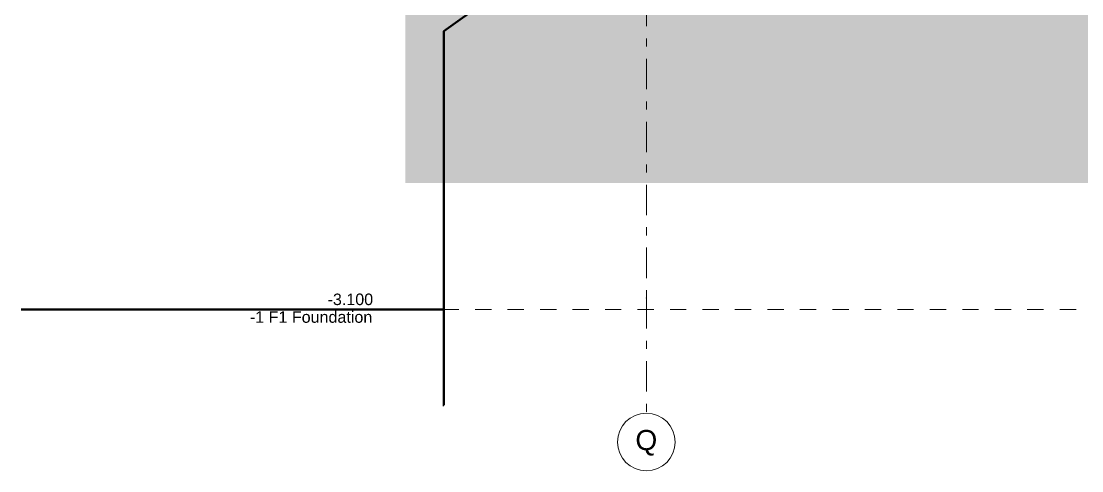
# Model space of a CAD drawing. Header units: millimetres. Extents: x -46868 to 156519, y -87156 to 18123.
# Drawn here: x 116673 to 125888, y -87156 to -83250 of the extents above; entities that cross this region are included whole.
import ezdxf
from ezdxf.enums import TextEntityAlignment as Align

# ---------------------------------------------------------------- set-up
doc = ezdxf.new("R2010")
doc.units = ezdxf.units.MM
doc.header["$MEASUREMENT"] = 0
for name, pattern in [('Dashed', [2822.222233, 1411.111116, -1411.111116]), ('Double Dashed', [546.805537, 264.583325, -105.833328, 70.555556, -105.833328]), ('Wipeout_Contour', [1000, 0, -1000])]:
    doc.linetypes.add(name, pattern=pattern)
for name, color, linetype, lineweight, true_color in [('0_Pen_No__105', 7, 'Continuous', 15, 0xa6a6a6), ('0_Pen_No__25', 7, 'Continuous', 50, 0x2a2a2a), ('HATCHING_Pen_No__145', 7, 'Continuous', 0, 0xa6a6a6), ('New_A-15-MG_Structural_Grid_Phase_2_Pen_No__222', 7, 'Continuous', 13, 0x65af33), ('S-160-M_FOUND.IFC Import_Pen_No__104', 7, 'Continuous', 15, 0xa6a6a6), ('S-160-M_FOUND.IFC Import_Pen_No__24', 7, 'Continuous', 50, 0x2a2a2a)]:
    doc.layers.add(name, color=color, linetype=linetype, lineweight=lineweight, true_color=true_color)
doc.layers.add('0_Pen_No__6', color=7, linetype='Continuous', lineweight=35)
doc.layers.add('New_A-15-MG_Structural_Grid_Phase_2', color=7, linetype='Continuous')
doc.layers.add('S-160-M_FOUND.IFC Import', color=7, linetype='Continuous')
doc.styles.add('GENERATED_STYLE_1', font='')
doc.styles.get('GENERATED_STYLE_1').set_extended_font_data('Swis721 BT')

# ---------------------------------------------------------------- blocks, each defined once
blk = doc.blocks.new('Section Elem_74_1', base_point=(84174.4, -82656))
at = {"layer": 'S-160-M_FOUND.IFC Import_Pen_No__104', "linetype": 'Continuous', "lineweight": 0, "true_color": 0x535353}
for points in [[(120699.3, -83086), (120335, -83086), (120335, -83336), (120345.7, -83336)], [(120335, -86586), (120345.7, -86586), (120345.7, -83336), (120335, -83336)]]:
    blk.add_hatch(color=251, dxfattribs=at).paths.add_polyline_path(points)
at = {"layer": 'S-160-M_FOUND.IFC Import_Pen_No__24', "linetype": 'Continuous'}
for p, q in [((120699.3, -83086), (120345.7, -83336)), ((120345.7, -83336), (120345.7, -86586)), ((120345.7, -86586), (120335, -86586))]:
    blk.add_line(p, q, dxfattribs=at)
blk = doc.blocks.new('Standard grid marker[4]_1', base_point=(122104.6, -61251.4))
at = {"layer": 'New_A-15-MG_Structural_Grid_Phase_2_Pen_No__222', "linetype": 'Double Dashed'}
for p, q in [((122104.6, -62251.4), (122104.6, -85656)), ((122104.6, -85656), (122104.6, -86656))]:
    blk.add_line(p, q, dxfattribs=at)
at = {"layer": 'New_A-15-MG_Structural_Grid_Phase_2_Pen_No__222', "linetype": 'Continuous'}
blk.add_circle((122104.6, -86906), 250, dxfattribs=at)
at = {"layer": 'New_A-15-MG_Structural_Grid_Phase_2_Pen_No__222', "linetype": 'Double Dashed'}
blk.add_point((122104.6, -85656), dxfattribs=at)
blk.add_point((122104.6, -85656), dxfattribs=at)
at = {"layer": 'New_A-15-MG_Structural_Grid_Phase_2_Pen_No__222', "style": 'GENERATED_STYLE_1'}
for tag, p in [('AC_MarkerText_1_0', (122104.6, -60984.4)), ('AC_MarkerText_1_1', (122104.6, -86889))]:
    blk.add_attdef(tag, text='', height=175, rotation=360, dxfattribs=at).set_placement(p, align=Align.MIDDLE_CENTER)
blk = doc.blocks.new('S-21 Building Section_STORY_MARKER', base_point=(84174.4, -82656))
at = {"layer": '0_Pen_No__105', "linetype": 'Dashed', "ltscale": 0.1}
blk.add_line((120335, -85756), (144760.3, -85756), dxfattribs=at)
at = {"layer": '0_Pen_No__25', "linetype": 'Continuous'}
blk.add_line((120335, -85756), (120235, -85756), dxfattribs=at)
at = {"color": 254, "linetype": 'Wipeout_Contour', "lineweight": 0, "ltscale": 584802.770637}
blk.add_wipeout([(116673, -85607.8), (116673, -85904.3), (120135, -85904.3), (120135, -85607.8)], dxfattribs=at)
at = {"layer": '0_Pen_No__25', "linetype": 'Continuous'}
for p, q in [((116673, -85756), (119735, -85756)), ((119935, -85756), (119735, -85756)), ((119935, -85756), (120135, -85756)), ((120235, -85756), (120135, -85756))]:
    blk.add_line(p, q, dxfattribs=at)
at = {"layer": '0_Pen_No__6', "char_height": 100, "attachment_point": 1, "style": 'GENERATED_STYLE_1'}
for s, insert in [('\\A1;{\\fSwis721 BT|b0|i0|c0|p34;-3.100}', (119334.7, -85616.6)), ('\\A1;{\\fSwis721 BT|b0|i0|c0|p34;-1 F1 Foundation}', (118659.8, -85770.3))]:
    blk.add_mtext(s, dxfattribs=dict(at, insert=insert))

msp = doc.modelspace()

# ---------------------------------------------------------------- hatches: boundary and pattern name
at = {"layer": 'HATCHING_Pen_No__145', "linetype": 'Continuous'}
msp.add_hatch(color=256, dxfattribs=at).paths.add_polyline_path([(144955.5, -82656), (120011.8, -82656), (120011.8, -84656.4), (144955.5, -84656.4)])

# ---------------------------------------------------------------- block references
at = {"layer": 'New_A-15-MG_Structural_Grid_Phase_2', "color": 8, "linetype": 'Continuous', "lineweight": 15}
ref = msp.add_blockref('Standard grid marker[4]_1', (122104.6, -61251.4), dxfattribs=at)
ref.add_attrib('AC_MarkerText_1_1', 'Q', dxfattribs={"layer": 'New_A-15-MG_Structural_Grid_Phase_2_Pen_No__222', "color": 85, "true_color": 0x65af33, "height": 175, "rotation": 360, "style": 'GENERATED_STYLE_1'}).set_placement((122104.6, -86889), align=Align.MIDDLE_CENTER)
at = {"layer": 'S-160-M_FOUND.IFC Import', "lineweight": 0}
msp.add_blockref('Section Elem_74_1', (84174.4, -82656), dxfattribs=at)

# ---------------------------------------------------------------- next in the draw order: block references
at = {"linetype": 'Continuous', "lineweight": 0}
msp.add_blockref('S-21 Building Section_STORY_MARKER', (84174.4, -82656), dxfattribs=at)

doc.saveas('drawing.dxf')
